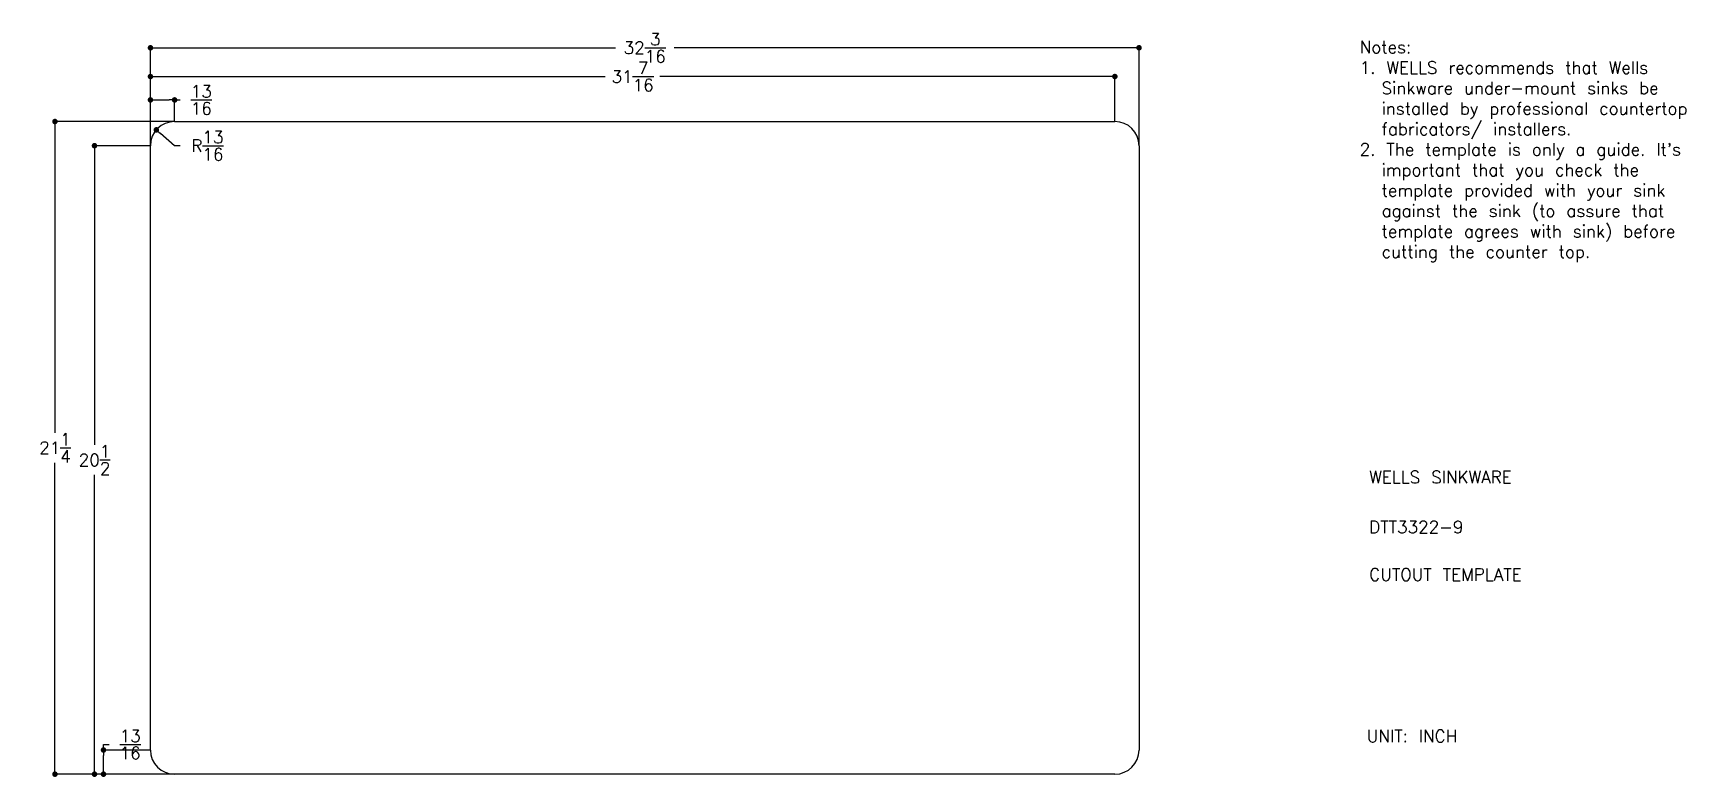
# Model space of a CAD drawing. Header units: inches. Extents: x 5.4 to 59.3, y 3.1 to 27.4.
import ezdxf

# ---------------------------------------------------------------- set-up
doc = ezdxf.new("R2010")
doc.units = ezdxf.units.IN
doc.header["$MEASUREMENT"] = 0
doc.styles.get("Standard").update_dxf_attribs({"font": 'txt', "bigfont": 'gbcbig.shx'})
doc.dimstyles.get("Standard").update_dxf_attribs({"dimtxt": 0.4, "dimasz": 0.18, "dimexe": 0, "dimexo": 0, "dimgap": 0.09, "dimtad": 0, "dimtih": 1, "dimtoh": 1, "dimdec": 4, "dimzin": 0, "dimdsep": 46, "dimlunit": 5, "dimtxsty": 'Standard', "dimblk": 'DOT', "dimcen": 0.09, "dimclrd": 3, "dimclre": 3, "dimclrt": 2, "dimadec": 0, "dimazin": 0, "dimtfac": 1, "dimtdec": 4, "dimtofl": 0, "dimtmove": 0, "dimatfit": 3, "dimfxl": 1, "dimfrac": 1, "dimtolj": 1, "dimtzin": 0, "dimarcsym": 0})

# ---------------------------------------------------------------- blocks, each defined once
blk = doc.blocks.new('_Dot')
at = {"color": 0, "linetype": 'ByBlock', "lineweight": -2}
blk.add_line((-0.5, 0), (-1, 0), dxfattribs=at)
at = {"color": 0, "linetype": 'ByBlock', "const_width": 0.5}
blk.add_lwpolyline([(-0.25, 0, 1), (0.25, 0, 1)], format="xyb", close=True, dxfattribs=at)
blk = doc.blocks.new('*D2')
at = {"color": 3, "lineweight": -2}
for p, q in [((9.241, 23.693), (9.241, 25.185)), ((9.421, 25.185), (9.848, 25.185)), ((10.028, 24.481), (10.028, 25.185)), ((10.028, 25.185), (10.208, 25.185))]:
    blk.add_line(p, q, dxfattribs=at)
at = {"layer": 'Defpoints', "color": 0}
for p in [(10.028, 25.185), (10.028, 24.481), (9.241, 23.693)]:
    blk.add_point(p, dxfattribs=at)
at = {"color": 3, "lineweight": -2, "xscale": 0.18, "yscale": 0.18, "zscale": 0.18, "rotation": 180}
blk.add_blockref('_Dot', (9.241, 25.185), dxfattribs=at)
at = {"color": 3, "lineweight": -2, "xscale": 0.18, "yscale": 0.18, "zscale": 0.18}
blk.add_blockref('_Dot', (10.028, 25.185), dxfattribs=at)
at = {"color": 2, "insert": (10.898, 25.185), "char_height": 0.4, "attachment_point": 5}
blk.add_mtext('\\A1;\\S13/16;', dxfattribs=at)
blk = doc.blocks.new('*D3')
at = {"color": 3, "lineweight": -2}
for p, q in [((9.241, 23.693), (9.241, 25.946)), ((9.421, 25.946), (24.059, 25.946)), ((40.478, 25.946), (25.839, 25.946)), ((40.658, 24.481), (40.658, 25.946))]:
    blk.add_line(p, q, dxfattribs=at)
at = {"layer": 'Defpoints', "color": 0}
for p in [(40.658, 25.946), (40.658, 24.481), (9.241, 23.693)]:
    blk.add_point(p, dxfattribs=at)
at = {"color": 3, "lineweight": -2, "xscale": 0.18, "yscale": 0.18, "zscale": 0.18, "rotation": 180}
blk.add_blockref('_Dot', (9.241, 25.946), dxfattribs=at)
at = {"color": 3, "lineweight": -2, "xscale": 0.18, "yscale": 0.18, "zscale": 0.18}
blk.add_blockref('_Dot', (40.658, 25.946), dxfattribs=at)
at = {"color": 2, "insert": (24.949, 25.946), "char_height": 0.4, "attachment_point": 5}
blk.add_mtext('\\A1;31\\S7/16;', dxfattribs=at)
blk = doc.blocks.new('*D4')
at = {"color": 3, "lineweight": -2}
for p, q in [((9.241, 23.693), (9.241, 26.883)), ((9.421, 26.883), (24.386, 26.883)), ((41.265, 26.883), (26.3, 26.883)), ((41.445, 23.693), (41.445, 26.883))]:
    blk.add_line(p, q, dxfattribs=at)
at = {"layer": 'Defpoints', "color": 0}
for p in [(41.445, 26.883), (9.241, 23.693), (41.445, 23.693)]:
    blk.add_point(p, dxfattribs=at)
at = {"color": 3, "lineweight": -2, "xscale": 0.18, "yscale": 0.18, "zscale": 0.18, "rotation": 180}
blk.add_blockref('_Dot', (9.241, 26.883), dxfattribs=at)
at = {"color": 3, "lineweight": -2, "xscale": 0.18, "yscale": 0.18, "zscale": 0.18}
blk.add_blockref('_Dot', (41.445, 26.883), dxfattribs=at)
at = {"color": 2, "insert": (25.343, 26.883), "char_height": 0.4, "attachment_point": 5}
blk.add_mtext('\\A1;32\\S3/16;', dxfattribs=at)
blk = doc.blocks.new('*D5')
at = {"color": 3, "lineweight": -2}
for p, q in [((7.712, 4.008), (7.712, 4.188)), ((7.712, 4.188), (7.892, 4.188)), ((9.241, 4.008), (7.712, 4.008)), ((7.712, 3.401), (7.712, 3.828)), ((10.028, 3.221), (7.712, 3.221))]:
    blk.add_line(p, q, dxfattribs=at)
at = {"layer": 'Defpoints', "color": 0}
for p in [(7.712, 4.008), (9.241, 4.008), (10.028, 3.221)]:
    blk.add_point(p, dxfattribs=at)
at = {"color": 3, "lineweight": -2, "xscale": 0.18, "yscale": 0.18, "zscale": 0.18}
for p, rotation in [((7.712, 4.008), 90), ((7.712, 3.221), 270)]:
    blk.add_blockref('_Dot', p, dxfattribs=dict(at, rotation=rotation))
at = {"color": 2, "insert": (8.582, 4.188), "char_height": 0.4, "attachment_point": 5}
blk.add_mtext('\\A1;\\S13/16;', dxfattribs=at)
blk = doc.blocks.new('*D6')
at = {"color": 3, "lineweight": -2}
for p, q in [((9.241, 23.693), (7.419, 23.693)), ((7.419, 23.513), (7.419, 13.947)), ((7.419, 3.401), (7.419, 12.967)), ((10.028, 3.221), (7.419, 3.221))]:
    blk.add_line(p, q, dxfattribs=at)
at = {"layer": 'Defpoints', "color": 0}
for p in [(7.419, 23.693), (9.241, 23.693), (10.028, 3.221)]:
    blk.add_point(p, dxfattribs=at)
at = {"color": 3, "lineweight": -2, "xscale": 0.18, "yscale": 0.18, "zscale": 0.18}
for p, rotation in [((7.419, 23.693), 90), ((7.419, 3.221), 270)]:
    blk.add_blockref('_Dot', p, dxfattribs=dict(at, rotation=rotation))
at = {"color": 2, "insert": (7.419, 13.457), "char_height": 0.4, "attachment_point": 5}
blk.add_mtext('\\A1;20\\S1/2;', dxfattribs=at)
blk = doc.blocks.new('*D7')
at = {"color": 3, "lineweight": -2}
for p, q in [((10.028, 24.481), (6.13, 24.481)), ((6.13, 24.301), (6.13, 14.341)), ((6.13, 3.401), (6.13, 13.361)), ((10.028, 3.221), (6.13, 3.221))]:
    blk.add_line(p, q, dxfattribs=at)
at = {"layer": 'Defpoints', "color": 0}
for p in [(6.13, 24.481), (10.028, 24.481), (10.028, 3.221)]:
    blk.add_point(p, dxfattribs=at)
at = {"color": 3, "lineweight": -2, "xscale": 0.18, "yscale": 0.18, "zscale": 0.18}
for p, rotation in [((6.13, 24.481), 90), ((6.13, 3.221), 270)]:
    blk.add_blockref('_Dot', p, dxfattribs=dict(at, rotation=rotation))
at = {"color": 2, "insert": (6.13, 13.851), "char_height": 0.4, "attachment_point": 5}
blk.add_mtext('\\A1;21\\S1/4;', dxfattribs=at)
blk = doc.blocks.new('*D8')
at = {"color": 3, "lineweight": -2}
for p, q in [((10.028, 23.693), (9.569, 24.091)), ((10.208, 23.693), (10.028, 23.693))]:
    blk.add_line(p, q, dxfattribs=at)
at = {"layer": 'Defpoints', "color": 0}
for p in [(9.433, 24.209), (10.028, 23.693)]:
    blk.add_point(p, dxfattribs=at)
at = {"color": 3, "lineweight": -2, "xscale": 0.18, "yscale": 0.18, "zscale": 0.18, "rotation": 139.0908126442561}
blk.add_blockref('_Dot', (9.433, 24.209), dxfattribs=at)
at = {"color": 2, "insert": (11.098, 23.693), "char_height": 0.4, "attachment_point": 5}
blk.add_mtext('\\A1;R\\S13/16;', dxfattribs=at)

msp = doc.modelspace()

# ---------------------------------------------------------------- linework, layer by layer
for p, q in [((10.02802, 24.48065), (40.65792, 24.48065)), ((9.24062, 4.00825), (9.24062, 23.69325)), ((41.44532, 23.69325), (41.44532, 4.00825)), ((40.65792, 3.22085), (10.02802, 3.22085))]:
    msp.add_line(p, q)
for centre, start, end in [((10.02802, 23.69325), 90, 180), ((40.65792, 23.69325), 0, 90), ((10.02802, 4.00825), 180, 270), ((40.65792, 4.00825), 270, 0)]:
    msp.add_arc(centre, 0.7874, start, end)

# ---------------------------------------------------------------- texts
at = {"color": 4}
for s, p in [('Notes:', (48.63253, 26.70475)), ('1. WELLS recommends that Wells', (48.63253, 26.03808)), ('  Sinkware under-mount sinks be', (48.63253, 25.37142)), ('  installed by professional countertop', (48.63253, 24.70475)), ('  fabricators/ installers.', (48.63253, 24.03808)), ("2. The template is only a guide. It's", (48.63253, 23.37142)), ('  important that you check the', (48.63253, 22.70475)), ('  template provided with your sink', (48.63253, 22.03808)), ('  against the sink (to assure that', (48.63253, 21.37142)), ('  template agrees with sink) before', (48.63253, 20.70475)), ('  cutting the counter top.', (48.63253, 20.03808))]:
    msp.add_text(s, height=0.4, dxfattribs=at).set_placement(p)
at = {"color": 3}
for s, p in [('WELLS SINKWARE', (48.94239, 12.69721)), ('DTT3322-9', (48.94239, 11.07202)), ('CUTOUT TEMPLATE', (48.94239, 9.52423)), ('UNIT: INCH', (48.86492, 4.26172))]:
    msp.add_text(s, height=0.4, dxfattribs=at).set_placement(p)

# ---------------------------------------------------------------- dimensions: what is measured, and where the dimension line sits
for base, p2, picture, middle in [((41.44532, 26.88284), (41.44532, 23.69325), '*D4', (25.34297, 26.88284)), ((40.65792, 25.94594), (40.65792, 24.48065), '*D3', (24.94927, 25.94594)), ((10.02802, 25.18471), (10.02802, 24.48065), '*D2', (10.89802, 25.18471))]:
    dim = msp.add_linear_dim(base=base, p1=(9.24062, 23.69325), p2=p2, dimstyle='Standard')
    dim.commit()
    dim.dimension.update_dxf_attribs({"geometry": picture, "text_midpoint": middle})
for base, p2, picture, middle in [((6.12978, 24.48065), (10.02802, 24.48065), '*D7', (6.12978, 13.85075)), ((7.4194, 23.69325), (9.24062, 23.69325), '*D6', (7.4194, 13.45705)), ((7.7125, 4.00825), (9.24062, 4.00825), '*D5', (8.5825, 4.18825))]:
    dim = msp.add_linear_dim(base=base, p1=(10.02802, 3.22085), p2=p2, angle=90, dimstyle='Standard')
    dim.commit()
    dim.dimension.update_dxf_attribs({"geometry": picture, "text_midpoint": middle})
dim = msp.add_radius_dim(center=(10.02802, 23.69325), mpoint=(9.43294, 24.20889), dimstyle='Standard', override={"dimtmove": 1})
dim.commit()
dim.dimension.update_dxf_attribs({"geometry": '*D8', "text_midpoint": (10.02802, 23.69325), "dimtype": 164})

doc.saveas('drawing.dxf')
